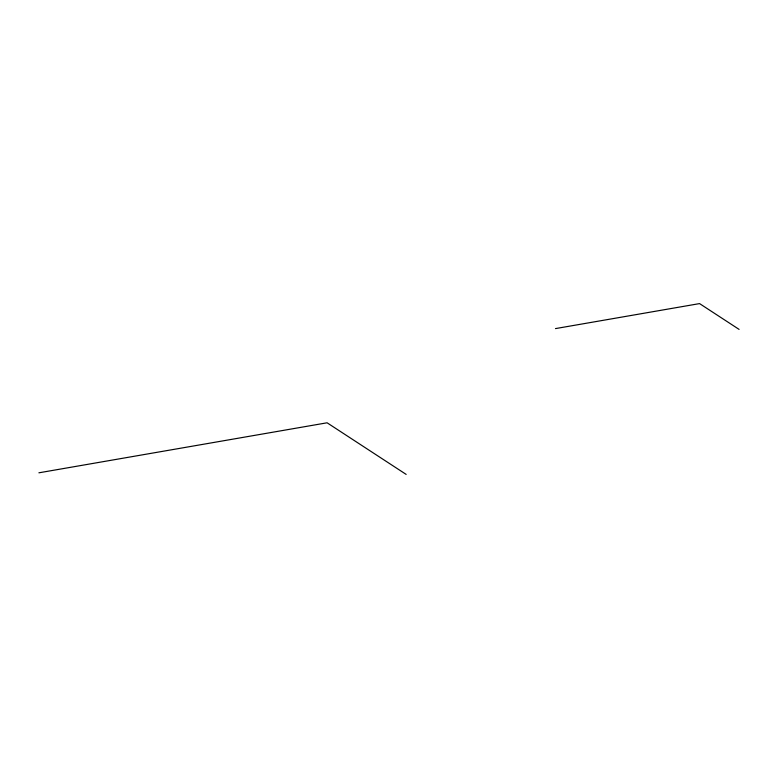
<?xml version="1.0" encoding="UTF-8"?>
<svg xmlns="http://www.w3.org/2000/svg" width="778" height="778" viewBox="0 0 778 778"><rect width="100%" height="100%" fill="white"/><g stroke="black" fill="none" stroke-linecap="round" stroke-linejoin="round"><path stroke-width="1.17" d="M555.473 328.598L699.568 303.595L739.1 329.395M38.9 472.81L327.1 422.794L406.165 474.405"/></g></svg>
